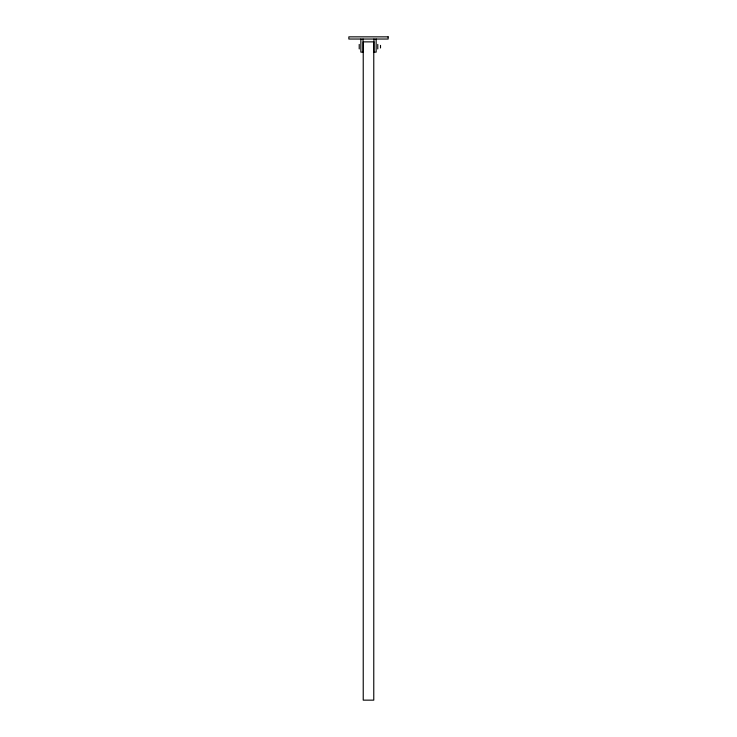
<?xml version="1.0" encoding="UTF-8"?>
<svg xmlns="http://www.w3.org/2000/svg" width="737" height="737" viewBox="0 0 737 737"><rect width="100%" height="100%" fill="white"/><g stroke="black" fill="none" stroke-linecap="round" stroke-linejoin="round"><path stroke-width="1.11" d="M380.513 45.362L380.513 47.988M377.777 44.404L377.777 48.946M376.146 39.033L376.146 52.134L373.963 52.134L373.963 39.033M363.037 39.033L363.037 52.134L360.854 52.134L360.854 39.033M359.223 44.404L359.223 48.946M388.15 36.85L348.85 36.85L348.85 39.033L388.15 39.033L388.15 36.85M373.77 41.871L363.23 41.871L363.23 700.15L373.77 700.15L373.77 41.871"/></g></svg>
